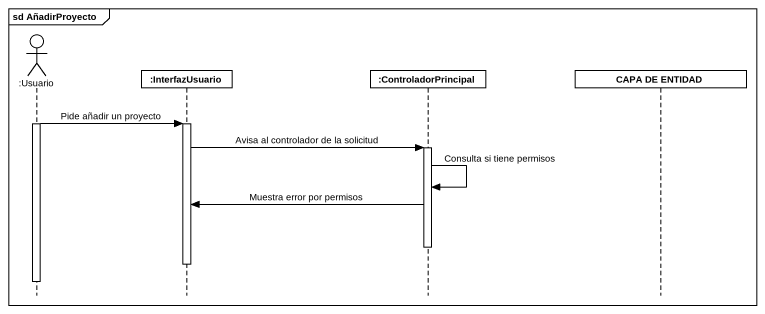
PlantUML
@startuml
mainframe sd AñadirProyecto
hide footbox
actor ":Usuario" as Usuario
participant ":InterfazUsuario" as InterfazUsuario
participant ":ControladorPrincipal" as ControladorPrincipal
participant "CAPA DE ENTIDAD" as CAPA_DE_ENTIDAD

activate Usuario
Usuario -> InterfazUsuario : Pide añadir un proyecto
activate InterfazUsuario
InterfazUsuario -> ControladorPrincipal : Avisa al controlador de la solicitud
activate ControladorPrincipal
ControladorPrincipal -> ControladorPrincipal : Consulta si tiene permisos
ControladorPrincipal -> InterfazUsuario : Muestra error por permisos
deactivate ControladorPrincipal
deactivate InterfazUsuario
deactivate Usuario
@enduml
